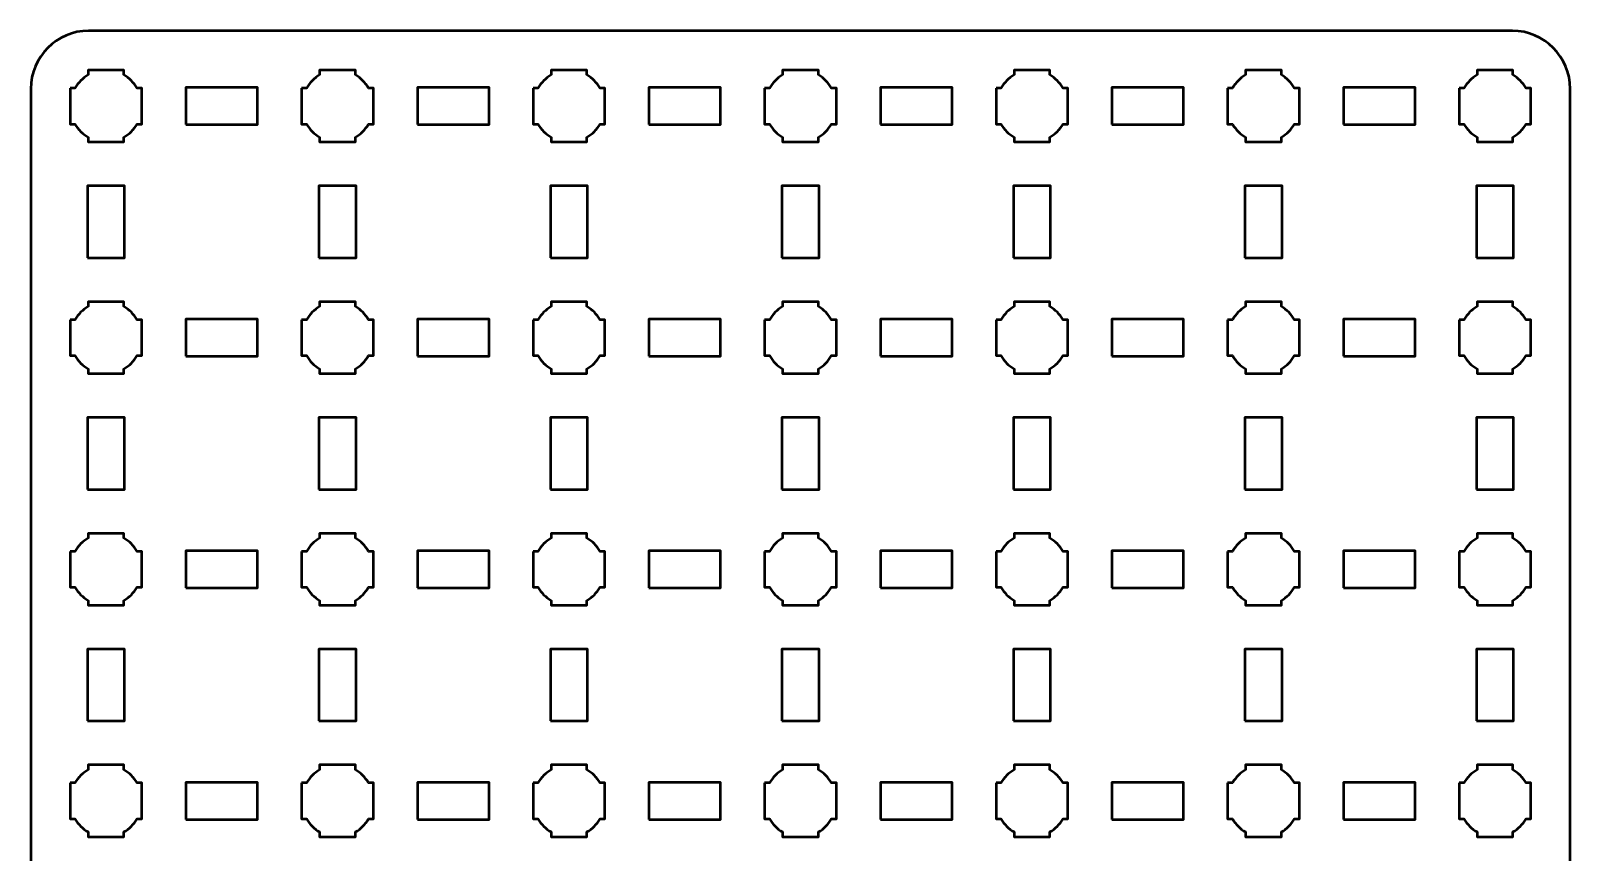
# Model space of a CAD drawing. Header units: centimetres. Extents: x -17.1 to -3.9, y -21.5 to -8.2.
# Drawn here: x -17.15 to -3.85, y -15.29 to -8.2 of the extents above; entities that cross this region are included whole.
import ezdxf

# ---------------------------------------------------------------- set-up
doc = ezdxf.new("R2010")
doc.units = ezdxf.units.CM
doc.header["$MEASUREMENT"] = 0
doc.layers.add('Layer 1', color=7, linetype='Continuous')

msp = doc.modelspace()

# ---------------------------------------------------------------- linework, layer by layer
at = {"layer": 'Layer 1', "color": 250, "lineweight": 53}
for points in [[(-15.81, -9.01), (-15.19, -9.01), (-15.19, -8.69), (-15.81, -8.69), (-15.81, -9.01)], [(-13.81, -9.01), (-13.19, -9.01), (-13.19, -8.69), (-13.81, -8.69), (-13.81, -9.01)], [(-11.81, -9.01), (-11.19, -9.01), (-11.19, -8.69), (-11.81, -8.69), (-11.81, -9.01)], [(-9.81, -9.01), (-9.19, -9.01), (-9.19, -8.69), (-9.81, -8.69), (-9.81, -9.01)], [(-7.81, -9.01), (-7.19, -9.01), (-7.19, -8.69), (-7.81, -8.69), (-7.81, -9.01)], [(-5.81, -9.01), (-5.19, -9.01), (-5.19, -8.69), (-5.81, -8.69), (-5.81, -9.01)], [(-16.66, -10.16), (-16.34, -10.16), (-16.34, -9.54), (-16.66, -9.54), (-16.66, -10.16)], [(-14.66, -10.16), (-14.34, -10.16), (-14.34, -9.54), (-14.66, -9.54), (-14.66, -10.16)], [(-12.66, -10.16), (-12.34, -10.16), (-12.34, -9.54), (-12.66, -9.54), (-12.66, -10.16)], [(-10.66, -10.16), (-10.34, -10.16), (-10.34, -9.54), (-10.66, -9.54), (-10.66, -10.16)], [(-8.66, -10.16), (-8.34, -10.16), (-8.34, -9.54), (-8.66, -9.54), (-8.66, -10.16)], [(-6.66, -10.16), (-6.34, -10.16), (-6.34, -9.54), (-6.66, -9.54), (-6.66, -10.16)], [(-4.66, -10.16), (-4.34, -10.16), (-4.34, -9.54), (-4.66, -9.54), (-4.66, -10.16)], [(-15.81, -11.01), (-15.19, -11.01), (-15.19, -10.69), (-15.81, -10.69), (-15.81, -11.01)], [(-13.81, -11.01), (-13.19, -11.01), (-13.19, -10.69), (-13.81, -10.69), (-13.81, -11.01)], [(-11.81, -11.01), (-11.19, -11.01), (-11.19, -10.69), (-11.81, -10.69), (-11.81, -11.01)], [(-9.81, -11.01), (-9.19, -11.01), (-9.19, -10.69), (-9.81, -10.69), (-9.81, -11.01)], [(-7.81, -11.01), (-7.19, -11.01), (-7.19, -10.69), (-7.81, -10.69), (-7.81, -11.01)], [(-5.81, -11.01), (-5.19, -11.01), (-5.19, -10.69), (-5.81, -10.69), (-5.81, -11.01)], [(-16.66, -12.16), (-16.34, -12.16), (-16.34, -11.54), (-16.66, -11.54), (-16.66, -12.16)], [(-14.66, -12.16), (-14.34, -12.16), (-14.34, -11.54), (-14.66, -11.54), (-14.66, -12.16)], [(-12.66, -12.16), (-12.34, -12.16), (-12.34, -11.54), (-12.66, -11.54), (-12.66, -12.16)], [(-10.66, -12.16), (-10.34, -12.16), (-10.34, -11.54), (-10.66, -11.54), (-10.66, -12.16)], [(-8.66, -12.16), (-8.34, -12.16), (-8.34, -11.54), (-8.66, -11.54), (-8.66, -12.16)], [(-6.66, -12.16), (-6.34, -12.16), (-6.34, -11.54), (-6.66, -11.54), (-6.66, -12.16)], [(-4.66, -12.16), (-4.34, -12.16), (-4.34, -11.54), (-4.66, -11.54), (-4.66, -12.16)], [(-15.81, -13.01), (-15.19, -13.01), (-15.19, -12.69), (-15.81, -12.69), (-15.81, -13.01)], [(-13.81, -13.01), (-13.19, -13.01), (-13.19, -12.69), (-13.81, -12.69), (-13.81, -13.01)], [(-11.81, -13.01), (-11.19, -13.01), (-11.19, -12.69), (-11.81, -12.69), (-11.81, -13.01)], [(-9.81, -13.01), (-9.19, -13.01), (-9.19, -12.69), (-9.81, -12.69), (-9.81, -13.01)], [(-7.81, -13.01), (-7.19, -13.01), (-7.19, -12.69), (-7.81, -12.69), (-7.81, -13.01)], [(-5.81, -13.01), (-5.19, -13.01), (-5.19, -12.69), (-5.81, -12.69), (-5.81, -13.01)], [(-16.66, -14.16), (-16.34, -14.16), (-16.34, -13.54), (-16.66, -13.54), (-16.66, -14.16)], [(-14.66, -14.16), (-14.34, -14.16), (-14.34, -13.54), (-14.66, -13.54), (-14.66, -14.16)], [(-12.66, -14.16), (-12.34, -14.16), (-12.34, -13.54), (-12.66, -13.54), (-12.66, -14.16)], [(-10.66, -14.16), (-10.34, -14.16), (-10.34, -13.54), (-10.66, -13.54), (-10.66, -14.16)], [(-8.66, -14.16), (-8.34, -14.16), (-8.34, -13.54), (-8.66, -13.54), (-8.66, -14.16)], [(-6.66, -14.16), (-6.34, -14.16), (-6.34, -13.54), (-6.66, -13.54), (-6.66, -14.16)], [(-4.66, -14.16), (-4.34, -14.16), (-4.34, -13.54), (-4.66, -13.54), (-4.66, -14.16)], [(-15.81, -15.01), (-15.19, -15.01), (-15.19, -14.69), (-15.81, -14.69), (-15.81, -15.01)], [(-13.81, -15.01), (-13.19, -15.01), (-13.19, -14.69), (-13.81, -14.69), (-13.81, -15.01)], [(-11.81, -15.01), (-11.19, -15.01), (-11.19, -14.69), (-11.81, -14.69), (-11.81, -15.01)], [(-9.81, -15.01), (-9.19, -15.01), (-9.19, -14.69), (-9.81, -14.69), (-9.81, -15.01)], [(-7.81, -15.01), (-7.19, -15.01), (-7.19, -14.69), (-7.81, -14.69), (-7.81, -15.01)], [(-5.81, -15.01), (-5.19, -15.01), (-5.19, -14.69), (-5.81, -14.69), (-5.81, -15.01)]]:
    msp.add_lwpolyline(points, close=True, dxfattribs=at)
msp.add_open_spline([(-17.15, -21), (-17.15, -21), (-17.15, -8.7), (-17.15, -8.7), (-17.15, -8.7), (-17.15, -8.42391), (-16.92609, -8.2), (-16.65, -8.2), (-16.65, -8.2), (-16.65, -8.2), (-4.35, -8.2), (-4.35, -8.2), (-4.35, -8.2), (-4.07391, -8.2), (-3.85, -8.42391), (-3.85, -8.7), (-3.85, -8.7), (-3.85, -8.7), (-3.85, -21), (-3.85, -21), (-3.85, -21), (-3.85, -21.27609), (-4.07391, -21.5), (-4.35, -21.5), (-4.35, -21.5), (-4.35, -21.5), (-16.65, -21.5), (-16.65, -21.5), (-16.65, -21.5), (-16.92609, -21.5), (-17.15, -21.27609), (-17.15, -21)], degree=3, knots=[0, 0, 0, 0, 0.125, 0.125, 0.125, 0.125, 0.25, 0.25, 0.25, 0.25, 0.375, 0.375, 0.375, 0.375, 0.5, 0.5, 0.5, 0.5, 0.625, 0.625, 0.625, 0.625, 0.75, 0.75, 0.75, 0.75, 0.875, 0.875, 0.875, 0.875, 1, 1, 1, 1], dxfattribs=at)
at = {"layer": 'Layer 1', "lineweight": 53}
for points in [[(-16.81, -8.695), (-16.81, -8.695), (-16.76851, -8.695), (-16.76851, -8.695), (-16.76851, -8.695), (-16.74128, -8.64795), (-16.70205, -8.60872), (-16.655, -8.58149), (-16.655, -8.58149), (-16.655, -8.58149), (-16.655, -8.54), (-16.655, -8.54), (-16.655, -8.54), (-16.655, -8.54), (-16.5, -8.54), (-16.5, -8.54), (-16.5, -8.54), (-16.5, -8.54), (-16.345, -8.54), (-16.345, -8.54), (-16.345, -8.54), (-16.345, -8.54), (-16.345, -8.58149), (-16.345, -8.58149), (-16.345, -8.58149), (-16.29795, -8.60872), (-16.25872, -8.64795), (-16.23149, -8.695), (-16.23149, -8.695), (-16.23149, -8.695), (-16.19, -8.695), (-16.19, -8.695), (-16.19, -8.695), (-16.19, -8.695), (-16.19, -8.85), (-16.19, -8.85), (-16.19, -8.85), (-16.19, -8.85), (-16.19, -9.005), (-16.19, -9.005), (-16.19, -9.005), (-16.19, -9.005), (-16.23149, -9.005), (-16.23149, -9.005), (-16.23149, -9.005), (-16.25872, -9.05205), (-16.29795, -9.09128), (-16.345, -9.11851), (-16.345, -9.11851), (-16.345, -9.11851), (-16.345, -9.16), (-16.345, -9.16), (-16.345, -9.16), (-16.345, -9.16), (-16.5, -9.16), (-16.5, -9.16), (-16.5, -9.16), (-16.5, -9.16), (-16.655, -9.16), (-16.655, -9.16), (-16.655, -9.16), (-16.655, -9.16), (-16.655, -9.11851), (-16.655, -9.11851), (-16.655, -9.11851), (-16.70205, -9.09128), (-16.74128, -9.05205), (-16.76851, -9.005), (-16.76851, -9.005), (-16.76851, -9.005), (-16.81, -9.005), (-16.81, -9.005), (-16.81, -9.005), (-16.81, -9.005), (-16.81, -8.85), (-16.81, -8.85), (-16.81, -8.85), (-16.81, -8.85), (-16.81, -8.695), (-16.81, -8.695)], [(-14.81, -8.695), (-14.81, -8.695), (-14.76851, -8.695), (-14.76851, -8.695), (-14.76851, -8.695), (-14.74128, -8.64795), (-14.70205, -8.60872), (-14.655, -8.58149), (-14.655, -8.58149), (-14.655, -8.58149), (-14.655, -8.54), (-14.655, -8.54), (-14.655, -8.54), (-14.655, -8.54), (-14.5, -8.54), (-14.5, -8.54), (-14.5, -8.54), (-14.5, -8.54), (-14.345, -8.54), (-14.345, -8.54), (-14.345, -8.54), (-14.345, -8.54), (-14.345, -8.58149), (-14.345, -8.58149), (-14.345, -8.58149), (-14.29795, -8.60872), (-14.25872, -8.64795), (-14.23149, -8.695), (-14.23149, -8.695), (-14.23149, -8.695), (-14.19, -8.695), (-14.19, -8.695), (-14.19, -8.695), (-14.19, -8.695), (-14.19, -8.85), (-14.19, -8.85), (-14.19, -8.85), (-14.19, -8.85), (-14.19, -9.005), (-14.19, -9.005), (-14.19, -9.005), (-14.19, -9.005), (-14.23149, -9.005), (-14.23149, -9.005), (-14.23149, -9.005), (-14.25872, -9.05205), (-14.29795, -9.09128), (-14.345, -9.11851), (-14.345, -9.11851), (-14.345, -9.11851), (-14.345, -9.16), (-14.345, -9.16), (-14.345, -9.16), (-14.345, -9.16), (-14.5, -9.16), (-14.5, -9.16), (-14.5, -9.16), (-14.5, -9.16), (-14.655, -9.16), (-14.655, -9.16), (-14.655, -9.16), (-14.655, -9.16), (-14.655, -9.11851), (-14.655, -9.11851), (-14.655, -9.11851), (-14.70205, -9.09128), (-14.74128, -9.05205), (-14.76851, -9.005), (-14.76851, -9.005), (-14.76851, -9.005), (-14.81, -9.005), (-14.81, -9.005), (-14.81, -9.005), (-14.81, -9.005), (-14.81, -8.85), (-14.81, -8.85), (-14.81, -8.85), (-14.81, -8.85), (-14.81, -8.695), (-14.81, -8.695)], [(-12.81, -8.695), (-12.81, -8.695), (-12.76851, -8.695), (-12.76851, -8.695), (-12.76851, -8.695), (-12.74128, -8.64795), (-12.70205, -8.60872), (-12.655, -8.58149), (-12.655, -8.58149), (-12.655, -8.58149), (-12.655, -8.54), (-12.655, -8.54), (-12.655, -8.54), (-12.655, -8.54), (-12.5, -8.54), (-12.5, -8.54), (-12.5, -8.54), (-12.5, -8.54), (-12.345, -8.54), (-12.345, -8.54), (-12.345, -8.54), (-12.345, -8.54), (-12.345, -8.58149), (-12.345, -8.58149), (-12.345, -8.58149), (-12.29795, -8.60872), (-12.25872, -8.64795), (-12.23149, -8.695), (-12.23149, -8.695), (-12.23149, -8.695), (-12.19, -8.695), (-12.19, -8.695), (-12.19, -8.695), (-12.19, -8.695), (-12.19, -8.85), (-12.19, -8.85), (-12.19, -8.85), (-12.19, -8.85), (-12.19, -9.005), (-12.19, -9.005), (-12.19, -9.005), (-12.19, -9.005), (-12.23149, -9.005), (-12.23149, -9.005), (-12.23149, -9.005), (-12.25872, -9.05205), (-12.29795, -9.09128), (-12.345, -9.11851), (-12.345, -9.11851), (-12.345, -9.11851), (-12.345, -9.16), (-12.345, -9.16), (-12.345, -9.16), (-12.345, -9.16), (-12.5, -9.16), (-12.5, -9.16), (-12.5, -9.16), (-12.5, -9.16), (-12.655, -9.16), (-12.655, -9.16), (-12.655, -9.16), (-12.655, -9.16), (-12.655, -9.11851), (-12.655, -9.11851), (-12.655, -9.11851), (-12.70205, -9.09128), (-12.74128, -9.05205), (-12.76851, -9.005), (-12.76851, -9.005), (-12.76851, -9.005), (-12.81, -9.005), (-12.81, -9.005), (-12.81, -9.005), (-12.81, -9.005), (-12.81, -8.85), (-12.81, -8.85), (-12.81, -8.85), (-12.81, -8.85), (-12.81, -8.695), (-12.81, -8.695)], [(-10.81, -8.695), (-10.81, -8.695), (-10.76851, -8.695), (-10.76851, -8.695), (-10.76851, -8.695), (-10.74128, -8.64795), (-10.70205, -8.60872), (-10.655, -8.58149), (-10.655, -8.58149), (-10.655, -8.58149), (-10.655, -8.54), (-10.655, -8.54), (-10.655, -8.54), (-10.655, -8.54), (-10.5, -8.54), (-10.5, -8.54), (-10.5, -8.54), (-10.5, -8.54), (-10.345, -8.54), (-10.345, -8.54), (-10.345, -8.54), (-10.345, -8.54), (-10.345, -8.58149), (-10.345, -8.58149), (-10.345, -8.58149), (-10.29795, -8.60872), (-10.25872, -8.64795), (-10.23149, -8.695), (-10.23149, -8.695), (-10.23149, -8.695), (-10.19, -8.695), (-10.19, -8.695), (-10.19, -8.695), (-10.19, -8.695), (-10.19, -8.85), (-10.19, -8.85), (-10.19, -8.85), (-10.19, -8.85), (-10.19, -9.005), (-10.19, -9.005), (-10.19, -9.005), (-10.19, -9.005), (-10.23149, -9.005), (-10.23149, -9.005), (-10.23149, -9.005), (-10.25872, -9.05205), (-10.29795, -9.09128), (-10.345, -9.11851), (-10.345, -9.11851), (-10.345, -9.11851), (-10.345, -9.16), (-10.345, -9.16), (-10.345, -9.16), (-10.345, -9.16), (-10.5, -9.16), (-10.5, -9.16), (-10.5, -9.16), (-10.5, -9.16), (-10.655, -9.16), (-10.655, -9.16), (-10.655, -9.16), (-10.655, -9.16), (-10.655, -9.11851), (-10.655, -9.11851), (-10.655, -9.11851), (-10.70205, -9.09128), (-10.74128, -9.05205), (-10.76851, -9.005), (-10.76851, -9.005), (-10.76851, -9.005), (-10.81, -9.005), (-10.81, -9.005), (-10.81, -9.005), (-10.81, -9.005), (-10.81, -8.85), (-10.81, -8.85), (-10.81, -8.85), (-10.81, -8.85), (-10.81, -8.695), (-10.81, -8.695)], [(-8.81, -8.695), (-8.81, -8.695), (-8.76851, -8.695), (-8.76851, -8.695), (-8.76851, -8.695), (-8.74128, -8.64795), (-8.70205, -8.60872), (-8.655, -8.58149), (-8.655, -8.58149), (-8.655, -8.58149), (-8.655, -8.54), (-8.655, -8.54), (-8.655, -8.54), (-8.655, -8.54), (-8.5, -8.54), (-8.5, -8.54), (-8.5, -8.54), (-8.5, -8.54), (-8.345, -8.54), (-8.345, -8.54), (-8.345, -8.54), (-8.345, -8.54), (-8.345, -8.58149), (-8.345, -8.58149), (-8.345, -8.58149), (-8.29795, -8.60872), (-8.25872, -8.64795), (-8.23149, -8.695), (-8.23149, -8.695), (-8.23149, -8.695), (-8.19, -8.695), (-8.19, -8.695), (-8.19, -8.695), (-8.19, -8.695), (-8.19, -8.85), (-8.19, -8.85), (-8.19, -8.85), (-8.19, -8.85), (-8.19, -9.005), (-8.19, -9.005), (-8.19, -9.005), (-8.19, -9.005), (-8.23149, -9.005), (-8.23149, -9.005), (-8.23149, -9.005), (-8.25872, -9.05205), (-8.29795, -9.09128), (-8.345, -9.11851), (-8.345, -9.11851), (-8.345, -9.11851), (-8.345, -9.16), (-8.345, -9.16), (-8.345, -9.16), (-8.345, -9.16), (-8.5, -9.16), (-8.5, -9.16), (-8.5, -9.16), (-8.5, -9.16), (-8.655, -9.16), (-8.655, -9.16), (-8.655, -9.16), (-8.655, -9.16), (-8.655, -9.11851), (-8.655, -9.11851), (-8.655, -9.11851), (-8.70205, -9.09128), (-8.74128, -9.05205), (-8.76851, -9.005), (-8.76851, -9.005), (-8.76851, -9.005), (-8.81, -9.005), (-8.81, -9.005), (-8.81, -9.005), (-8.81, -9.005), (-8.81, -8.85), (-8.81, -8.85), (-8.81, -8.85), (-8.81, -8.85), (-8.81, -8.695), (-8.81, -8.695)], [(-6.81, -8.695), (-6.81, -8.695), (-6.76851, -8.695), (-6.76851, -8.695), (-6.76851, -8.695), (-6.74128, -8.64795), (-6.70205, -8.60872), (-6.655, -8.58149), (-6.655, -8.58149), (-6.655, -8.58149), (-6.655, -8.54), (-6.655, -8.54), (-6.655, -8.54), (-6.655, -8.54), (-6.5, -8.54), (-6.5, -8.54), (-6.5, -8.54), (-6.5, -8.54), (-6.345, -8.54), (-6.345, -8.54), (-6.345, -8.54), (-6.345, -8.54), (-6.345, -8.58149), (-6.345, -8.58149), (-6.345, -8.58149), (-6.29795, -8.60872), (-6.25872, -8.64795), (-6.23149, -8.695), (-6.23149, -8.695), (-6.23149, -8.695), (-6.19, -8.695), (-6.19, -8.695), (-6.19, -8.695), (-6.19, -8.695), (-6.19, -8.85), (-6.19, -8.85), (-6.19, -8.85), (-6.19, -8.85), (-6.19, -9.005), (-6.19, -9.005), (-6.19, -9.005), (-6.19, -9.005), (-6.23149, -9.005), (-6.23149, -9.005), (-6.23149, -9.005), (-6.25872, -9.05205), (-6.29795, -9.09128), (-6.345, -9.11851), (-6.345, -9.11851), (-6.345, -9.11851), (-6.345, -9.16), (-6.345, -9.16), (-6.345, -9.16), (-6.345, -9.16), (-6.5, -9.16), (-6.5, -9.16), (-6.5, -9.16), (-6.5, -9.16), (-6.655, -9.16), (-6.655, -9.16), (-6.655, -9.16), (-6.655, -9.16), (-6.655, -9.11851), (-6.655, -9.11851), (-6.655, -9.11851), (-6.70205, -9.09128), (-6.74128, -9.05205), (-6.76851, -9.005), (-6.76851, -9.005), (-6.76851, -9.005), (-6.81, -9.005), (-6.81, -9.005), (-6.81, -9.005), (-6.81, -9.005), (-6.81, -8.85), (-6.81, -8.85), (-6.81, -8.85), (-6.81, -8.85), (-6.81, -8.695), (-6.81, -8.695)], [(-4.81, -8.695), (-4.81, -8.695), (-4.76851, -8.695), (-4.76851, -8.695), (-4.76851, -8.695), (-4.74128, -8.64795), (-4.70205, -8.60872), (-4.655, -8.58149), (-4.655, -8.58149), (-4.655, -8.58149), (-4.655, -8.54), (-4.655, -8.54), (-4.655, -8.54), (-4.655, -8.54), (-4.5, -8.54), (-4.5, -8.54), (-4.5, -8.54), (-4.5, -8.54), (-4.345, -8.54), (-4.345, -8.54), (-4.345, -8.54), (-4.345, -8.54), (-4.345, -8.58149), (-4.345, -8.58149), (-4.345, -8.58149), (-4.29795, -8.60872), (-4.25872, -8.64795), (-4.23149, -8.695), (-4.23149, -8.695), (-4.23149, -8.695), (-4.19, -8.695), (-4.19, -8.695), (-4.19, -8.695), (-4.19, -8.695), (-4.19, -8.85), (-4.19, -8.85), (-4.19, -8.85), (-4.19, -8.85), (-4.19, -9.005), (-4.19, -9.005), (-4.19, -9.005), (-4.19, -9.005), (-4.23149, -9.005), (-4.23149, -9.005), (-4.23149, -9.005), (-4.25872, -9.05205), (-4.29795, -9.09128), (-4.345, -9.11851), (-4.345, -9.11851), (-4.345, -9.11851), (-4.345, -9.16), (-4.345, -9.16), (-4.345, -9.16), (-4.345, -9.16), (-4.5, -9.16), (-4.5, -9.16), (-4.5, -9.16), (-4.5, -9.16), (-4.655, -9.16), (-4.655, -9.16), (-4.655, -9.16), (-4.655, -9.16), (-4.655, -9.11851), (-4.655, -9.11851), (-4.655, -9.11851), (-4.70205, -9.09128), (-4.74128, -9.05205), (-4.76851, -9.005), (-4.76851, -9.005), (-4.76851, -9.005), (-4.81, -9.005), (-4.81, -9.005), (-4.81, -9.005), (-4.81, -9.005), (-4.81, -8.85), (-4.81, -8.85), (-4.81, -8.85), (-4.81, -8.85), (-4.81, -8.695), (-4.81, -8.695)], [(-16.81, -10.695), (-16.81, -10.695), (-16.76851, -10.695), (-16.76851, -10.695), (-16.76851, -10.695), (-16.74128, -10.64795), (-16.70205, -10.60872), (-16.655, -10.58149), (-16.655, -10.58149), (-16.655, -10.58149), (-16.655, -10.54), (-16.655, -10.54), (-16.655, -10.54), (-16.655, -10.54), (-16.5, -10.54), (-16.5, -10.54), (-16.5, -10.54), (-16.5, -10.54), (-16.345, -10.54), (-16.345, -10.54), (-16.345, -10.54), (-16.345, -10.54), (-16.345, -10.58149), (-16.345, -10.58149), (-16.345, -10.58149), (-16.29795, -10.60872), (-16.25872, -10.64795), (-16.23149, -10.695), (-16.23149, -10.695), (-16.23149, -10.695), (-16.19, -10.695), (-16.19, -10.695), (-16.19, -10.695), (-16.19, -10.695), (-16.19, -10.85), (-16.19, -10.85), (-16.19, -10.85), (-16.19, -10.85), (-16.19, -11.005), (-16.19, -11.005), (-16.19, -11.005), (-16.19, -11.005), (-16.23149, -11.005), (-16.23149, -11.005), (-16.23149, -11.005), (-16.25872, -11.05205), (-16.29795, -11.09128), (-16.345, -11.11851), (-16.345, -11.11851), (-16.345, -11.11851), (-16.345, -11.16), (-16.345, -11.16), (-16.345, -11.16), (-16.345, -11.16), (-16.5, -11.16), (-16.5, -11.16), (-16.5, -11.16), (-16.5, -11.16), (-16.655, -11.16), (-16.655, -11.16), (-16.655, -11.16), (-16.655, -11.16), (-16.655, -11.11851), (-16.655, -11.11851), (-16.655, -11.11851), (-16.70205, -11.09128), (-16.74128, -11.05205), (-16.76851, -11.005), (-16.76851, -11.005), (-16.76851, -11.005), (-16.81, -11.005), (-16.81, -11.005), (-16.81, -11.005), (-16.81, -11.005), (-16.81, -10.85), (-16.81, -10.85), (-16.81, -10.85), (-16.81, -10.85), (-16.81, -10.695), (-16.81, -10.695)], [(-14.81, -10.695), (-14.81, -10.695), (-14.76851, -10.695), (-14.76851, -10.695), (-14.76851, -10.695), (-14.74128, -10.64795), (-14.70205, -10.60872), (-14.655, -10.58149), (-14.655, -10.58149), (-14.655, -10.58149), (-14.655, -10.54), (-14.655, -10.54), (-14.655, -10.54), (-14.655, -10.54), (-14.5, -10.54), (-14.5, -10.54), (-14.5, -10.54), (-14.5, -10.54), (-14.345, -10.54), (-14.345, -10.54), (-14.345, -10.54), (-14.345, -10.54), (-14.345, -10.58149), (-14.345, -10.58149), (-14.345, -10.58149), (-14.29795, -10.60872), (-14.25872, -10.64795), (-14.23149, -10.695), (-14.23149, -10.695), (-14.23149, -10.695), (-14.19, -10.695), (-14.19, -10.695), (-14.19, -10.695), (-14.19, -10.695), (-14.19, -10.85), (-14.19, -10.85), (-14.19, -10.85), (-14.19, -10.85), (-14.19, -11.005), (-14.19, -11.005), (-14.19, -11.005), (-14.19, -11.005), (-14.23149, -11.005), (-14.23149, -11.005), (-14.23149, -11.005), (-14.25872, -11.05205), (-14.29795, -11.09128), (-14.345, -11.11851), (-14.345, -11.11851), (-14.345, -11.11851), (-14.345, -11.16), (-14.345, -11.16), (-14.345, -11.16), (-14.345, -11.16), (-14.5, -11.16), (-14.5, -11.16), (-14.5, -11.16), (-14.5, -11.16), (-14.655, -11.16), (-14.655, -11.16), (-14.655, -11.16), (-14.655, -11.16), (-14.655, -11.11851), (-14.655, -11.11851), (-14.655, -11.11851), (-14.70205, -11.09128), (-14.74128, -11.05205), (-14.76851, -11.005), (-14.76851, -11.005), (-14.76851, -11.005), (-14.81, -11.005), (-14.81, -11.005), (-14.81, -11.005), (-14.81, -11.005), (-14.81, -10.85), (-14.81, -10.85), (-14.81, -10.85), (-14.81, -10.85), (-14.81, -10.695), (-14.81, -10.695)], [(-12.81, -10.695), (-12.81, -10.695), (-12.76851, -10.695), (-12.76851, -10.695), (-12.76851, -10.695), (-12.74128, -10.64795), (-12.70205, -10.60872), (-12.655, -10.58149), (-12.655, -10.58149), (-12.655, -10.58149), (-12.655, -10.54), (-12.655, -10.54), (-12.655, -10.54), (-12.655, -10.54), (-12.5, -10.54), (-12.5, -10.54), (-12.5, -10.54), (-12.5, -10.54), (-12.345, -10.54), (-12.345, -10.54), (-12.345, -10.54), (-12.345, -10.54), (-12.345, -10.58149), (-12.345, -10.58149), (-12.345, -10.58149), (-12.29795, -10.60872), (-12.25872, -10.64795), (-12.23149, -10.695), (-12.23149, -10.695), (-12.23149, -10.695), (-12.19, -10.695), (-12.19, -10.695), (-12.19, -10.695), (-12.19, -10.695), (-12.19, -10.85), (-12.19, -10.85), (-12.19, -10.85), (-12.19, -10.85), (-12.19, -11.005), (-12.19, -11.005), (-12.19, -11.005), (-12.19, -11.005), (-12.23149, -11.005), (-12.23149, -11.005), (-12.23149, -11.005), (-12.25872, -11.05205), (-12.29795, -11.09128), (-12.345, -11.11851), (-12.345, -11.11851), (-12.345, -11.11851), (-12.345, -11.16), (-12.345, -11.16), (-12.345, -11.16), (-12.345, -11.16), (-12.5, -11.16), (-12.5, -11.16), (-12.5, -11.16), (-12.5, -11.16), (-12.655, -11.16), (-12.655, -11.16), (-12.655, -11.16), (-12.655, -11.16), (-12.655, -11.11851), (-12.655, -11.11851), (-12.655, -11.11851), (-12.70205, -11.09128), (-12.74128, -11.05205), (-12.76851, -11.005), (-12.76851, -11.005), (-12.76851, -11.005), (-12.81, -11.005), (-12.81, -11.005), (-12.81, -11.005), (-12.81, -11.005), (-12.81, -10.85), (-12.81, -10.85), (-12.81, -10.85), (-12.81, -10.85), (-12.81, -10.695), (-12.81, -10.695)], [(-10.81, -10.695), (-10.81, -10.695), (-10.76851, -10.695), (-10.76851, -10.695), (-10.76851, -10.695), (-10.74128, -10.64795), (-10.70205, -10.60872), (-10.655, -10.58149), (-10.655, -10.58149), (-10.655, -10.58149), (-10.655, -10.54), (-10.655, -10.54), (-10.655, -10.54), (-10.655, -10.54), (-10.5, -10.54), (-10.5, -10.54), (-10.5, -10.54), (-10.5, -10.54), (-10.345, -10.54), (-10.345, -10.54), (-10.345, -10.54), (-10.345, -10.54), (-10.345, -10.58149), (-10.345, -10.58149), (-10.345, -10.58149), (-10.29795, -10.60872), (-10.25872, -10.64795), (-10.23149, -10.695), (-10.23149, -10.695), (-10.23149, -10.695), (-10.19, -10.695), (-10.19, -10.695), (-10.19, -10.695), (-10.19, -10.695), (-10.19, -10.85), (-10.19, -10.85), (-10.19, -10.85), (-10.19, -10.85), (-10.19, -11.005), (-10.19, -11.005), (-10.19, -11.005), (-10.19, -11.005), (-10.23149, -11.005), (-10.23149, -11.005), (-10.23149, -11.005), (-10.25872, -11.05205), (-10.29795, -11.09128), (-10.345, -11.11851), (-10.345, -11.11851), (-10.345, -11.11851), (-10.345, -11.16), (-10.345, -11.16), (-10.345, -11.16), (-10.345, -11.16), (-10.5, -11.16), (-10.5, -11.16), (-10.5, -11.16), (-10.5, -11.16), (-10.655, -11.16), (-10.655, -11.16), (-10.655, -11.16), (-10.655, -11.16), (-10.655, -11.11851), (-10.655, -11.11851), (-10.655, -11.11851), (-10.70205, -11.09128), (-10.74128, -11.05205), (-10.76851, -11.005), (-10.76851, -11.005), (-10.76851, -11.005), (-10.81, -11.005), (-10.81, -11.005), (-10.81, -11.005), (-10.81, -11.005), (-10.81, -10.85), (-10.81, -10.85), (-10.81, -10.85), (-10.81, -10.85), (-10.81, -10.695), (-10.81, -10.695)], [(-8.81, -10.695), (-8.81, -10.695), (-8.76851, -10.695), (-8.76851, -10.695), (-8.76851, -10.695), (-8.74128, -10.64795), (-8.70205, -10.60872), (-8.655, -10.58149), (-8.655, -10.58149), (-8.655, -10.58149), (-8.655, -10.54), (-8.655, -10.54), (-8.655, -10.54), (-8.655, -10.54), (-8.5, -10.54), (-8.5, -10.54), (-8.5, -10.54), (-8.5, -10.54), (-8.345, -10.54), (-8.345, -10.54), (-8.345, -10.54), (-8.345, -10.54), (-8.345, -10.58149), (-8.345, -10.58149), (-8.345, -10.58149), (-8.29795, -10.60872), (-8.25872, -10.64795), (-8.23149, -10.695), (-8.23149, -10.695), (-8.23149, -10.695), (-8.19, -10.695), (-8.19, -10.695), (-8.19, -10.695), (-8.19, -10.695), (-8.19, -10.85), (-8.19, -10.85), (-8.19, -10.85), (-8.19, -10.85), (-8.19, -11.005), (-8.19, -11.005), (-8.19, -11.005), (-8.19, -11.005), (-8.23149, -11.005), (-8.23149, -11.005), (-8.23149, -11.005), (-8.25872, -11.05205), (-8.29795, -11.09128), (-8.345, -11.11851), (-8.345, -11.11851), (-8.345, -11.11851), (-8.345, -11.16), (-8.345, -11.16), (-8.345, -11.16), (-8.345, -11.16), (-8.5, -11.16), (-8.5, -11.16), (-8.5, -11.16), (-8.5, -11.16), (-8.655, -11.16), (-8.655, -11.16), (-8.655, -11.16), (-8.655, -11.16), (-8.655, -11.11851), (-8.655, -11.11851), (-8.655, -11.11851), (-8.70205, -11.09128), (-8.74128, -11.05205), (-8.76851, -11.005), (-8.76851, -11.005), (-8.76851, -11.005), (-8.81, -11.005), (-8.81, -11.005), (-8.81, -11.005), (-8.81, -11.005), (-8.81, -10.85), (-8.81, -10.85), (-8.81, -10.85), (-8.81, -10.85), (-8.81, -10.695), (-8.81, -10.695)], [(-6.81, -10.695), (-6.81, -10.695), (-6.76851, -10.695), (-6.76851, -10.695), (-6.76851, -10.695), (-6.74128, -10.64795), (-6.70205, -10.60872), (-6.655, -10.58149), (-6.655, -10.58149), (-6.655, -10.58149), (-6.655, -10.54), (-6.655, -10.54), (-6.655, -10.54), (-6.655, -10.54), (-6.5, -10.54), (-6.5, -10.54), (-6.5, -10.54), (-6.5, -10.54), (-6.345, -10.54), (-6.345, -10.54), (-6.345, -10.54), (-6.345, -10.54), (-6.345, -10.58149), (-6.345, -10.58149), (-6.345, -10.58149), (-6.29795, -10.60872), (-6.25872, -10.64795), (-6.23149, -10.695), (-6.23149, -10.695), (-6.23149, -10.695), (-6.19, -10.695), (-6.19, -10.695), (-6.19, -10.695), (-6.19, -10.695), (-6.19, -10.85), (-6.19, -10.85), (-6.19, -10.85), (-6.19, -10.85), (-6.19, -11.005), (-6.19, -11.005), (-6.19, -11.005), (-6.19, -11.005), (-6.23149, -11.005), (-6.23149, -11.005), (-6.23149, -11.005), (-6.25872, -11.05205), (-6.29795, -11.09128), (-6.345, -11.11851), (-6.345, -11.11851), (-6.345, -11.11851), (-6.345, -11.16), (-6.345, -11.16), (-6.345, -11.16), (-6.345, -11.16), (-6.5, -11.16), (-6.5, -11.16), (-6.5, -11.16), (-6.5, -11.16), (-6.655, -11.16), (-6.655, -11.16), (-6.655, -11.16), (-6.655, -11.16), (-6.655, -11.11851), (-6.655, -11.11851), (-6.655, -11.11851), (-6.70205, -11.09128), (-6.74128, -11.05205), (-6.76851, -11.005), (-6.76851, -11.005), (-6.76851, -11.005), (-6.81, -11.005), (-6.81, -11.005), (-6.81, -11.005), (-6.81, -11.005), (-6.81, -10.85), (-6.81, -10.85), (-6.81, -10.85), (-6.81, -10.85), (-6.81, -10.695), (-6.81, -10.695)], [(-4.81, -10.695), (-4.81, -10.695), (-4.76851, -10.695), (-4.76851, -10.695), (-4.76851, -10.695), (-4.74128, -10.64795), (-4.70205, -10.60872), (-4.655, -10.58149), (-4.655, -10.58149), (-4.655, -10.58149), (-4.655, -10.54), (-4.655, -10.54), (-4.655, -10.54), (-4.655, -10.54), (-4.5, -10.54), (-4.5, -10.54), (-4.5, -10.54), (-4.5, -10.54), (-4.345, -10.54), (-4.345, -10.54), (-4.345, -10.54), (-4.345, -10.54), (-4.345, -10.58149), (-4.345, -10.58149), (-4.345, -10.58149), (-4.29795, -10.60872), (-4.25872, -10.64795), (-4.23149, -10.695), (-4.23149, -10.695), (-4.23149, -10.695), (-4.19, -10.695), (-4.19, -10.695), (-4.19, -10.695), (-4.19, -10.695), (-4.19, -10.85), (-4.19, -10.85), (-4.19, -10.85), (-4.19, -10.85), (-4.19, -11.005), (-4.19, -11.005), (-4.19, -11.005), (-4.19, -11.005), (-4.23149, -11.005), (-4.23149, -11.005), (-4.23149, -11.005), (-4.25872, -11.05205), (-4.29795, -11.09128), (-4.345, -11.11851), (-4.345, -11.11851), (-4.345, -11.11851), (-4.345, -11.16), (-4.345, -11.16), (-4.345, -11.16), (-4.345, -11.16), (-4.5, -11.16), (-4.5, -11.16), (-4.5, -11.16), (-4.5, -11.16), (-4.655, -11.16), (-4.655, -11.16), (-4.655, -11.16), (-4.655, -11.16), (-4.655, -11.11851), (-4.655, -11.11851), (-4.655, -11.11851), (-4.70205, -11.09128), (-4.74128, -11.05205), (-4.76851, -11.005), (-4.76851, -11.005), (-4.76851, -11.005), (-4.81, -11.005), (-4.81, -11.005), (-4.81, -11.005), (-4.81, -11.005), (-4.81, -10.85), (-4.81, -10.85), (-4.81, -10.85), (-4.81, -10.85), (-4.81, -10.695), (-4.81, -10.695)], [(-16.81, -12.695), (-16.81, -12.695), (-16.76851, -12.695), (-16.76851, -12.695), (-16.76851, -12.695), (-16.74128, -12.64795), (-16.70205, -12.60872), (-16.655, -12.58149), (-16.655, -12.58149), (-16.655, -12.58149), (-16.655, -12.54), (-16.655, -12.54), (-16.655, -12.54), (-16.655, -12.54), (-16.5, -12.54), (-16.5, -12.54), (-16.5, -12.54), (-16.5, -12.54), (-16.345, -12.54), (-16.345, -12.54), (-16.345, -12.54), (-16.345, -12.54), (-16.345, -12.58149), (-16.345, -12.58149), (-16.345, -12.58149), (-16.29795, -12.60872), (-16.25872, -12.64795), (-16.23149, -12.695), (-16.23149, -12.695), (-16.23149, -12.695), (-16.19, -12.695), (-16.19, -12.695), (-16.19, -12.695), (-16.19, -12.695), (-16.19, -12.85), (-16.19, -12.85), (-16.19, -12.85), (-16.19, -12.85), (-16.19, -13.005), (-16.19, -13.005), (-16.19, -13.005), (-16.19, -13.005), (-16.23149, -13.005), (-16.23149, -13.005), (-16.23149, -13.005), (-16.25872, -13.05205), (-16.29795, -13.09128), (-16.345, -13.11851), (-16.345, -13.11851), (-16.345, -13.11851), (-16.345, -13.16), (-16.345, -13.16), (-16.345, -13.16), (-16.345, -13.16), (-16.5, -13.16), (-16.5, -13.16), (-16.5, -13.16), (-16.5, -13.16), (-16.655, -13.16), (-16.655, -13.16), (-16.655, -13.16), (-16.655, -13.16), (-16.655, -13.11851), (-16.655, -13.11851), (-16.655, -13.11851), (-16.70205, -13.09128), (-16.74128, -13.05205), (-16.76851, -13.005), (-16.76851, -13.005), (-16.76851, -13.005), (-16.81, -13.005), (-16.81, -13.005), (-16.81, -13.005), (-16.81, -13.005), (-16.81, -12.85), (-16.81, -12.85), (-16.81, -12.85), (-16.81, -12.85), (-16.81, -12.695), (-16.81, -12.695)], [(-14.81, -12.695), (-14.81, -12.695), (-14.76851, -12.695), (-14.76851, -12.695), (-14.76851, -12.695), (-14.74128, -12.64795), (-14.70205, -12.60872), (-14.655, -12.58149), (-14.655, -12.58149), (-14.655, -12.58149), (-14.655, -12.54), (-14.655, -12.54), (-14.655, -12.54), (-14.655, -12.54), (-14.5, -12.54), (-14.5, -12.54), (-14.5, -12.54), (-14.5, -12.54), (-14.345, -12.54), (-14.345, -12.54), (-14.345, -12.54), (-14.345, -12.54), (-14.345, -12.58149), (-14.345, -12.58149), (-14.345, -12.58149), (-14.29795, -12.60872), (-14.25872, -12.64795), (-14.23149, -12.695), (-14.23149, -12.695), (-14.23149, -12.695), (-14.19, -12.695), (-14.19, -12.695), (-14.19, -12.695), (-14.19, -12.695), (-14.19, -12.85), (-14.19, -12.85), (-14.19, -12.85), (-14.19, -12.85), (-14.19, -13.005), (-14.19, -13.005), (-14.19, -13.005), (-14.19, -13.005), (-14.23149, -13.005), (-14.23149, -13.005), (-14.23149, -13.005), (-14.25872, -13.05205), (-14.29795, -13.09128), (-14.345, -13.11851), (-14.345, -13.11851), (-14.345, -13.11851), (-14.345, -13.16), (-14.345, -13.16), (-14.345, -13.16), (-14.345, -13.16), (-14.5, -13.16), (-14.5, -13.16), (-14.5, -13.16), (-14.5, -13.16), (-14.655, -13.16), (-14.655, -13.16), (-14.655, -13.16), (-14.655, -13.16), (-14.655, -13.11851), (-14.655, -13.11851), (-14.655, -13.11851), (-14.70205, -13.09128), (-14.74128, -13.05205), (-14.76851, -13.005), (-14.76851, -13.005), (-14.76851, -13.005), (-14.81, -13.005), (-14.81, -13.005), (-14.81, -13.005), (-14.81, -13.005), (-14.81, -12.85), (-14.81, -12.85), (-14.81, -12.85), (-14.81, -12.85), (-14.81, -12.695), (-14.81, -12.695)], [(-12.81, -12.695), (-12.81, -12.695), (-12.76851, -12.695), (-12.76851, -12.695), (-12.76851, -12.695), (-12.74128, -12.64795), (-12.70205, -12.60872), (-12.655, -12.58149), (-12.655, -12.58149), (-12.655, -12.58149), (-12.655, -12.54), (-12.655, -12.54), (-12.655, -12.54), (-12.655, -12.54), (-12.5, -12.54), (-12.5, -12.54), (-12.5, -12.54), (-12.5, -12.54), (-12.345, -12.54), (-12.345, -12.54), (-12.345, -12.54), (-12.345, -12.54), (-12.345, -12.58149), (-12.345, -12.58149), (-12.345, -12.58149), (-12.29795, -12.60872), (-12.25872, -12.64795), (-12.23149, -12.695), (-12.23149, -12.695), (-12.23149, -12.695), (-12.19, -12.695), (-12.19, -12.695), (-12.19, -12.695), (-12.19, -12.695), (-12.19, -12.85), (-12.19, -12.85), (-12.19, -12.85), (-12.19, -12.85), (-12.19, -13.005), (-12.19, -13.005), (-12.19, -13.005), (-12.19, -13.005), (-12.23149, -13.005), (-12.23149, -13.005), (-12.23149, -13.005), (-12.25872, -13.05205), (-12.29795, -13.09128), (-12.345, -13.11851), (-12.345, -13.11851), (-12.345, -13.11851), (-12.345, -13.16), (-12.345, -13.16), (-12.345, -13.16), (-12.345, -13.16), (-12.5, -13.16), (-12.5, -13.16), (-12.5, -13.16), (-12.5, -13.16), (-12.655, -13.16), (-12.655, -13.16), (-12.655, -13.16), (-12.655, -13.16), (-12.655, -13.11851), (-12.655, -13.11851), (-12.655, -13.11851), (-12.70205, -13.09128), (-12.74128, -13.05205), (-12.76851, -13.005), (-12.76851, -13.005), (-12.76851, -13.005), (-12.81, -13.005), (-12.81, -13.005), (-12.81, -13.005), (-12.81, -13.005), (-12.81, -12.85), (-12.81, -12.85), (-12.81, -12.85), (-12.81, -12.85), (-12.81, -12.695), (-12.81, -12.695)], [(-10.81, -12.695), (-10.81, -12.695), (-10.76851, -12.695), (-10.76851, -12.695), (-10.76851, -12.695), (-10.74128, -12.64795), (-10.70205, -12.60872), (-10.655, -12.58149), (-10.655, -12.58149), (-10.655, -12.58149), (-10.655, -12.54), (-10.655, -12.54), (-10.655, -12.54), (-10.655, -12.54), (-10.5, -12.54), (-10.5, -12.54), (-10.5, -12.54), (-10.5, -12.54), (-10.345, -12.54), (-10.345, -12.54), (-10.345, -12.54), (-10.345, -12.54), (-10.345, -12.58149), (-10.345, -12.58149), (-10.345, -12.58149), (-10.29795, -12.60872), (-10.25872, -12.64795), (-10.23149, -12.695), (-10.23149, -12.695), (-10.23149, -12.695), (-10.19, -12.695), (-10.19, -12.695), (-10.19, -12.695), (-10.19, -12.695), (-10.19, -12.85), (-10.19, -12.85), (-10.19, -12.85), (-10.19, -12.85), (-10.19, -13.005), (-10.19, -13.005), (-10.19, -13.005), (-10.19, -13.005), (-10.23149, -13.005), (-10.23149, -13.005), (-10.23149, -13.005), (-10.25872, -13.05205), (-10.29795, -13.09128), (-10.345, -13.11851), (-10.345, -13.11851), (-10.345, -13.11851), (-10.345, -13.16), (-10.345, -13.16), (-10.345, -13.16), (-10.345, -13.16), (-10.5, -13.16), (-10.5, -13.16), (-10.5, -13.16), (-10.5, -13.16), (-10.655, -13.16), (-10.655, -13.16), (-10.655, -13.16), (-10.655, -13.16), (-10.655, -13.11851), (-10.655, -13.11851), (-10.655, -13.11851), (-10.70205, -13.09128), (-10.74128, -13.05205), (-10.76851, -13.005), (-10.76851, -13.005), (-10.76851, -13.005), (-10.81, -13.005), (-10.81, -13.005), (-10.81, -13.005), (-10.81, -13.005), (-10.81, -12.85), (-10.81, -12.85), (-10.81, -12.85), (-10.81, -12.85), (-10.81, -12.695), (-10.81, -12.695)], [(-8.81, -12.695), (-8.81, -12.695), (-8.76851, -12.695), (-8.76851, -12.695), (-8.76851, -12.695), (-8.74128, -12.64795), (-8.70205, -12.60872), (-8.655, -12.58149), (-8.655, -12.58149), (-8.655, -12.58149), (-8.655, -12.54), (-8.655, -12.54), (-8.655, -12.54), (-8.655, -12.54), (-8.5, -12.54), (-8.5, -12.54), (-8.5, -12.54), (-8.5, -12.54), (-8.345, -12.54), (-8.345, -12.54), (-8.345, -12.54), (-8.345, -12.54), (-8.345, -12.58149), (-8.345, -12.58149), (-8.345, -12.58149), (-8.29795, -12.60872), (-8.25872, -12.64795), (-8.23149, -12.695), (-8.23149, -12.695), (-8.23149, -12.695), (-8.19, -12.695), (-8.19, -12.695), (-8.19, -12.695), (-8.19, -12.695), (-8.19, -12.85), (-8.19, -12.85), (-8.19, -12.85), (-8.19, -12.85), (-8.19, -13.005), (-8.19, -13.005), (-8.19, -13.005), (-8.19, -13.005), (-8.23149, -13.005), (-8.23149, -13.005), (-8.23149, -13.005), (-8.25872, -13.05205), (-8.29795, -13.09128), (-8.345, -13.11851), (-8.345, -13.11851), (-8.345, -13.11851), (-8.345, -13.16), (-8.345, -13.16), (-8.345, -13.16), (-8.345, -13.16), (-8.5, -13.16), (-8.5, -13.16), (-8.5, -13.16), (-8.5, -13.16), (-8.655, -13.16), (-8.655, -13.16), (-8.655, -13.16), (-8.655, -13.16), (-8.655, -13.11851), (-8.655, -13.11851), (-8.655, -13.11851), (-8.70205, -13.09128), (-8.74128, -13.05205), (-8.76851, -13.005), (-8.76851, -13.005), (-8.76851, -13.005), (-8.81, -13.005), (-8.81, -13.005), (-8.81, -13.005), (-8.81, -13.005), (-8.81, -12.85), (-8.81, -12.85), (-8.81, -12.85), (-8.81, -12.85), (-8.81, -12.695), (-8.81, -12.695)], [(-6.81, -12.695), (-6.81, -12.695), (-6.76851, -12.695), (-6.76851, -12.695), (-6.76851, -12.695), (-6.74128, -12.64795), (-6.70205, -12.60872), (-6.655, -12.58149), (-6.655, -12.58149), (-6.655, -12.58149), (-6.655, -12.54), (-6.655, -12.54), (-6.655, -12.54), (-6.655, -12.54), (-6.5, -12.54), (-6.5, -12.54), (-6.5, -12.54), (-6.5, -12.54), (-6.345, -12.54), (-6.345, -12.54), (-6.345, -12.54), (-6.345, -12.54), (-6.345, -12.58149), (-6.345, -12.58149), (-6.345, -12.58149), (-6.29795, -12.60872), (-6.25872, -12.64795), (-6.23149, -12.695), (-6.23149, -12.695), (-6.23149, -12.695), (-6.19, -12.695), (-6.19, -12.695), (-6.19, -12.695), (-6.19, -12.695), (-6.19, -12.85), (-6.19, -12.85), (-6.19, -12.85), (-6.19, -12.85), (-6.19, -13.005), (-6.19, -13.005), (-6.19, -13.005), (-6.19, -13.005), (-6.23149, -13.005), (-6.23149, -13.005), (-6.23149, -13.005), (-6.25872, -13.05205), (-6.29795, -13.09128), (-6.345, -13.11851), (-6.345, -13.11851), (-6.345, -13.11851), (-6.345, -13.16), (-6.345, -13.16), (-6.345, -13.16), (-6.345, -13.16), (-6.5, -13.16), (-6.5, -13.16), (-6.5, -13.16), (-6.5, -13.16), (-6.655, -13.16), (-6.655, -13.16), (-6.655, -13.16), (-6.655, -13.16), (-6.655, -13.11851), (-6.655, -13.11851), (-6.655, -13.11851), (-6.70205, -13.09128), (-6.74128, -13.05205), (-6.76851, -13.005), (-6.76851, -13.005), (-6.76851, -13.005), (-6.81, -13.005), (-6.81, -13.005), (-6.81, -13.005), (-6.81, -13.005), (-6.81, -12.85), (-6.81, -12.85), (-6.81, -12.85), (-6.81, -12.85), (-6.81, -12.695), (-6.81, -12.695)], [(-4.81, -12.695), (-4.81, -12.695), (-4.76851, -12.695), (-4.76851, -12.695), (-4.76851, -12.695), (-4.74128, -12.64795), (-4.70205, -12.60872), (-4.655, -12.58149), (-4.655, -12.58149), (-4.655, -12.58149), (-4.655, -12.54), (-4.655, -12.54), (-4.655, -12.54), (-4.655, -12.54), (-4.5, -12.54), (-4.5, -12.54), (-4.5, -12.54), (-4.5, -12.54), (-4.345, -12.54), (-4.345, -12.54), (-4.345, -12.54), (-4.345, -12.54), (-4.345, -12.58149), (-4.345, -12.58149), (-4.345, -12.58149), (-4.29795, -12.60872), (-4.25872, -12.64795), (-4.23149, -12.695), (-4.23149, -12.695), (-4.23149, -12.695), (-4.19, -12.695), (-4.19, -12.695), (-4.19, -12.695), (-4.19, -12.695), (-4.19, -12.85), (-4.19, -12.85), (-4.19, -12.85), (-4.19, -12.85), (-4.19, -13.005), (-4.19, -13.005), (-4.19, -13.005), (-4.19, -13.005), (-4.23149, -13.005), (-4.23149, -13.005), (-4.23149, -13.005), (-4.25872, -13.05205), (-4.29795, -13.09128), (-4.345, -13.11851), (-4.345, -13.11851), (-4.345, -13.11851), (-4.345, -13.16), (-4.345, -13.16), (-4.345, -13.16), (-4.345, -13.16), (-4.5, -13.16), (-4.5, -13.16), (-4.5, -13.16), (-4.5, -13.16), (-4.655, -13.16), (-4.655, -13.16), (-4.655, -13.16), (-4.655, -13.16), (-4.655, -13.11851), (-4.655, -13.11851), (-4.655, -13.11851), (-4.70205, -13.09128), (-4.74128, -13.05205), (-4.76851, -13.005), (-4.76851, -13.005), (-4.76851, -13.005), (-4.81, -13.005), (-4.81, -13.005), (-4.81, -13.005), (-4.81, -13.005), (-4.81, -12.85), (-4.81, -12.85), (-4.81, -12.85), (-4.81, -12.85), (-4.81, -12.695), (-4.81, -12.695)], [(-16.81, -14.695), (-16.81, -14.695), (-16.76851, -14.695), (-16.76851, -14.695), (-16.76851, -14.695), (-16.74128, -14.64795), (-16.70205, -14.60872), (-16.655, -14.58149), (-16.655, -14.58149), (-16.655, -14.58149), (-16.655, -14.54), (-16.655, -14.54), (-16.655, -14.54), (-16.655, -14.54), (-16.5, -14.54), (-16.5, -14.54), (-16.5, -14.54), (-16.5, -14.54), (-16.345, -14.54), (-16.345, -14.54), (-16.345, -14.54), (-16.345, -14.54), (-16.345, -14.58149), (-16.345, -14.58149), (-16.345, -14.58149), (-16.29795, -14.60872), (-16.25872, -14.64795), (-16.23149, -14.695), (-16.23149, -14.695), (-16.23149, -14.695), (-16.19, -14.695), (-16.19, -14.695), (-16.19, -14.695), (-16.19, -14.695), (-16.19, -14.85), (-16.19, -14.85), (-16.19, -14.85), (-16.19, -14.85), (-16.19, -15.005), (-16.19, -15.005), (-16.19, -15.005), (-16.19, -15.005), (-16.23149, -15.005), (-16.23149, -15.005), (-16.23149, -15.005), (-16.25872, -15.05205), (-16.29795, -15.09128), (-16.345, -15.11851), (-16.345, -15.11851), (-16.345, -15.11851), (-16.345, -15.16), (-16.345, -15.16), (-16.345, -15.16), (-16.345, -15.16), (-16.5, -15.16), (-16.5, -15.16), (-16.5, -15.16), (-16.5, -15.16), (-16.655, -15.16), (-16.655, -15.16), (-16.655, -15.16), (-16.655, -15.16), (-16.655, -15.11851), (-16.655, -15.11851), (-16.655, -15.11851), (-16.70205, -15.09128), (-16.74128, -15.05205), (-16.76851, -15.005), (-16.76851, -15.005), (-16.76851, -15.005), (-16.81, -15.005), (-16.81, -15.005), (-16.81, -15.005), (-16.81, -15.005), (-16.81, -14.85), (-16.81, -14.85), (-16.81, -14.85), (-16.81, -14.85), (-16.81, -14.695), (-16.81, -14.695)], [(-14.81, -14.695), (-14.81, -14.695), (-14.76851, -14.695), (-14.76851, -14.695), (-14.76851, -14.695), (-14.74128, -14.64795), (-14.70205, -14.60872), (-14.655, -14.58149), (-14.655, -14.58149), (-14.655, -14.58149), (-14.655, -14.54), (-14.655, -14.54), (-14.655, -14.54), (-14.655, -14.54), (-14.5, -14.54), (-14.5, -14.54), (-14.5, -14.54), (-14.5, -14.54), (-14.345, -14.54), (-14.345, -14.54), (-14.345, -14.54), (-14.345, -14.54), (-14.345, -14.58149), (-14.345, -14.58149), (-14.345, -14.58149), (-14.29795, -14.60872), (-14.25872, -14.64795), (-14.23149, -14.695), (-14.23149, -14.695), (-14.23149, -14.695), (-14.19, -14.695), (-14.19, -14.695), (-14.19, -14.695), (-14.19, -14.695), (-14.19, -14.85), (-14.19, -14.85), (-14.19, -14.85), (-14.19, -14.85), (-14.19, -15.005), (-14.19, -15.005), (-14.19, -15.005), (-14.19, -15.005), (-14.23149, -15.005), (-14.23149, -15.005), (-14.23149, -15.005), (-14.25872, -15.05205), (-14.29795, -15.09128), (-14.345, -15.11851), (-14.345, -15.11851), (-14.345, -15.11851), (-14.345, -15.16), (-14.345, -15.16), (-14.345, -15.16), (-14.345, -15.16), (-14.5, -15.16), (-14.5, -15.16), (-14.5, -15.16), (-14.5, -15.16), (-14.655, -15.16), (-14.655, -15.16), (-14.655, -15.16), (-14.655, -15.16), (-14.655, -15.11851), (-14.655, -15.11851), (-14.655, -15.11851), (-14.70205, -15.09128), (-14.74128, -15.05205), (-14.76851, -15.005), (-14.76851, -15.005), (-14.76851, -15.005), (-14.81, -15.005), (-14.81, -15.005), (-14.81, -15.005), (-14.81, -15.005), (-14.81, -14.85), (-14.81, -14.85), (-14.81, -14.85), (-14.81, -14.85), (-14.81, -14.695), (-14.81, -14.695)], [(-12.81, -14.695), (-12.81, -14.695), (-12.76851, -14.695), (-12.76851, -14.695), (-12.76851, -14.695), (-12.74128, -14.64795), (-12.70205, -14.60872), (-12.655, -14.58149), (-12.655, -14.58149), (-12.655, -14.58149), (-12.655, -14.54), (-12.655, -14.54), (-12.655, -14.54), (-12.655, -14.54), (-12.5, -14.54), (-12.5, -14.54), (-12.5, -14.54), (-12.5, -14.54), (-12.345, -14.54), (-12.345, -14.54), (-12.345, -14.54), (-12.345, -14.54), (-12.345, -14.58149), (-12.345, -14.58149), (-12.345, -14.58149), (-12.29795, -14.60872), (-12.25872, -14.64795), (-12.23149, -14.695), (-12.23149, -14.695), (-12.23149, -14.695), (-12.19, -14.695), (-12.19, -14.695), (-12.19, -14.695), (-12.19, -14.695), (-12.19, -14.85), (-12.19, -14.85), (-12.19, -14.85), (-12.19, -14.85), (-12.19, -15.005), (-12.19, -15.005), (-12.19, -15.005), (-12.19, -15.005), (-12.23149, -15.005), (-12.23149, -15.005), (-12.23149, -15.005), (-12.25872, -15.05205), (-12.29795, -15.09128), (-12.345, -15.11851), (-12.345, -15.11851), (-12.345, -15.11851), (-12.345, -15.16), (-12.345, -15.16), (-12.345, -15.16), (-12.345, -15.16), (-12.5, -15.16), (-12.5, -15.16), (-12.5, -15.16), (-12.5, -15.16), (-12.655, -15.16), (-12.655, -15.16), (-12.655, -15.16), (-12.655, -15.16), (-12.655, -15.11851), (-12.655, -15.11851), (-12.655, -15.11851), (-12.70205, -15.09128), (-12.74128, -15.05205), (-12.76851, -15.005), (-12.76851, -15.005), (-12.76851, -15.005), (-12.81, -15.005), (-12.81, -15.005), (-12.81, -15.005), (-12.81, -15.005), (-12.81, -14.85), (-12.81, -14.85), (-12.81, -14.85), (-12.81, -14.85), (-12.81, -14.695), (-12.81, -14.695)], [(-10.81, -14.695), (-10.81, -14.695), (-10.76851, -14.695), (-10.76851, -14.695), (-10.76851, -14.695), (-10.74128, -14.64795), (-10.70205, -14.60872), (-10.655, -14.58149), (-10.655, -14.58149), (-10.655, -14.58149), (-10.655, -14.54), (-10.655, -14.54), (-10.655, -14.54), (-10.655, -14.54), (-10.5, -14.54), (-10.5, -14.54), (-10.5, -14.54), (-10.5, -14.54), (-10.345, -14.54), (-10.345, -14.54), (-10.345, -14.54), (-10.345, -14.54), (-10.345, -14.58149), (-10.345, -14.58149), (-10.345, -14.58149), (-10.29795, -14.60872), (-10.25872, -14.64795), (-10.23149, -14.695), (-10.23149, -14.695), (-10.23149, -14.695), (-10.19, -14.695), (-10.19, -14.695), (-10.19, -14.695), (-10.19, -14.695), (-10.19, -14.85), (-10.19, -14.85), (-10.19, -14.85), (-10.19, -14.85), (-10.19, -15.005), (-10.19, -15.005), (-10.19, -15.005), (-10.19, -15.005), (-10.23149, -15.005), (-10.23149, -15.005), (-10.23149, -15.005), (-10.25872, -15.05205), (-10.29795, -15.09128), (-10.345, -15.11851), (-10.345, -15.11851), (-10.345, -15.11851), (-10.345, -15.16), (-10.345, -15.16), (-10.345, -15.16), (-10.345, -15.16), (-10.5, -15.16), (-10.5, -15.16), (-10.5, -15.16), (-10.5, -15.16), (-10.655, -15.16), (-10.655, -15.16), (-10.655, -15.16), (-10.655, -15.16), (-10.655, -15.11851), (-10.655, -15.11851), (-10.655, -15.11851), (-10.70205, -15.09128), (-10.74128, -15.05205), (-10.76851, -15.005), (-10.76851, -15.005), (-10.76851, -15.005), (-10.81, -15.005), (-10.81, -15.005), (-10.81, -15.005), (-10.81, -15.005), (-10.81, -14.85), (-10.81, -14.85), (-10.81, -14.85), (-10.81, -14.85), (-10.81, -14.695), (-10.81, -14.695)], [(-8.81, -14.695), (-8.81, -14.695), (-8.76851, -14.695), (-8.76851, -14.695), (-8.76851, -14.695), (-8.74128, -14.64795), (-8.70205, -14.60872), (-8.655, -14.58149), (-8.655, -14.58149), (-8.655, -14.58149), (-8.655, -14.54), (-8.655, -14.54), (-8.655, -14.54), (-8.655, -14.54), (-8.5, -14.54), (-8.5, -14.54), (-8.5, -14.54), (-8.5, -14.54), (-8.345, -14.54), (-8.345, -14.54), (-8.345, -14.54), (-8.345, -14.54), (-8.345, -14.58149), (-8.345, -14.58149), (-8.345, -14.58149), (-8.29795, -14.60872), (-8.25872, -14.64795), (-8.23149, -14.695), (-8.23149, -14.695), (-8.23149, -14.695), (-8.19, -14.695), (-8.19, -14.695), (-8.19, -14.695), (-8.19, -14.695), (-8.19, -14.85), (-8.19, -14.85), (-8.19, -14.85), (-8.19, -14.85), (-8.19, -15.005), (-8.19, -15.005), (-8.19, -15.005), (-8.19, -15.005), (-8.23149, -15.005), (-8.23149, -15.005), (-8.23149, -15.005), (-8.25872, -15.05205), (-8.29795, -15.09128), (-8.345, -15.11851), (-8.345, -15.11851), (-8.345, -15.11851), (-8.345, -15.16), (-8.345, -15.16), (-8.345, -15.16), (-8.345, -15.16), (-8.5, -15.16), (-8.5, -15.16), (-8.5, -15.16), (-8.5, -15.16), (-8.655, -15.16), (-8.655, -15.16), (-8.655, -15.16), (-8.655, -15.16), (-8.655, -15.11851), (-8.655, -15.11851), (-8.655, -15.11851), (-8.70205, -15.09128), (-8.74128, -15.05205), (-8.76851, -15.005), (-8.76851, -15.005), (-8.76851, -15.005), (-8.81, -15.005), (-8.81, -15.005), (-8.81, -15.005), (-8.81, -15.005), (-8.81, -14.85), (-8.81, -14.85), (-8.81, -14.85), (-8.81, -14.85), (-8.81, -14.695), (-8.81, -14.695)], [(-6.81, -14.695), (-6.81, -14.695), (-6.76851, -14.695), (-6.76851, -14.695), (-6.76851, -14.695), (-6.74128, -14.64795), (-6.70205, -14.60872), (-6.655, -14.58149), (-6.655, -14.58149), (-6.655, -14.58149), (-6.655, -14.54), (-6.655, -14.54), (-6.655, -14.54), (-6.655, -14.54), (-6.5, -14.54), (-6.5, -14.54), (-6.5, -14.54), (-6.5, -14.54), (-6.345, -14.54), (-6.345, -14.54), (-6.345, -14.54), (-6.345, -14.54), (-6.345, -14.58149), (-6.345, -14.58149), (-6.345, -14.58149), (-6.29795, -14.60872), (-6.25872, -14.64795), (-6.23149, -14.695), (-6.23149, -14.695), (-6.23149, -14.695), (-6.19, -14.695), (-6.19, -14.695), (-6.19, -14.695), (-6.19, -14.695), (-6.19, -14.85), (-6.19, -14.85), (-6.19, -14.85), (-6.19, -14.85), (-6.19, -15.005), (-6.19, -15.005), (-6.19, -15.005), (-6.19, -15.005), (-6.23149, -15.005), (-6.23149, -15.005), (-6.23149, -15.005), (-6.25872, -15.05205), (-6.29795, -15.09128), (-6.345, -15.11851), (-6.345, -15.11851), (-6.345, -15.11851), (-6.345, -15.16), (-6.345, -15.16), (-6.345, -15.16), (-6.345, -15.16), (-6.5, -15.16), (-6.5, -15.16), (-6.5, -15.16), (-6.5, -15.16), (-6.655, -15.16), (-6.655, -15.16), (-6.655, -15.16), (-6.655, -15.16), (-6.655, -15.11851), (-6.655, -15.11851), (-6.655, -15.11851), (-6.70205, -15.09128), (-6.74128, -15.05205), (-6.76851, -15.005), (-6.76851, -15.005), (-6.76851, -15.005), (-6.81, -15.005), (-6.81, -15.005), (-6.81, -15.005), (-6.81, -15.005), (-6.81, -14.85), (-6.81, -14.85), (-6.81, -14.85), (-6.81, -14.85), (-6.81, -14.695), (-6.81, -14.695)], [(-4.81, -14.695), (-4.81, -14.695), (-4.76851, -14.695), (-4.76851, -14.695), (-4.76851, -14.695), (-4.74128, -14.64795), (-4.70205, -14.60872), (-4.655, -14.58149), (-4.655, -14.58149), (-4.655, -14.58149), (-4.655, -14.54), (-4.655, -14.54), (-4.655, -14.54), (-4.655, -14.54), (-4.5, -14.54), (-4.5, -14.54), (-4.5, -14.54), (-4.5, -14.54), (-4.345, -14.54), (-4.345, -14.54), (-4.345, -14.54), (-4.345, -14.54), (-4.345, -14.58149), (-4.345, -14.58149), (-4.345, -14.58149), (-4.29795, -14.60872), (-4.25872, -14.64795), (-4.23149, -14.695), (-4.23149, -14.695), (-4.23149, -14.695), (-4.19, -14.695), (-4.19, -14.695), (-4.19, -14.695), (-4.19, -14.695), (-4.19, -14.85), (-4.19, -14.85), (-4.19, -14.85), (-4.19, -14.85), (-4.19, -15.005), (-4.19, -15.005), (-4.19, -15.005), (-4.19, -15.005), (-4.23149, -15.005), (-4.23149, -15.005), (-4.23149, -15.005), (-4.25872, -15.05205), (-4.29795, -15.09128), (-4.345, -15.11851), (-4.345, -15.11851), (-4.345, -15.11851), (-4.345, -15.16), (-4.345, -15.16), (-4.345, -15.16), (-4.345, -15.16), (-4.5, -15.16), (-4.5, -15.16), (-4.5, -15.16), (-4.5, -15.16), (-4.655, -15.16), (-4.655, -15.16), (-4.655, -15.16), (-4.655, -15.16), (-4.655, -15.11851), (-4.655, -15.11851), (-4.655, -15.11851), (-4.70205, -15.09128), (-4.74128, -15.05205), (-4.76851, -15.005), (-4.76851, -15.005), (-4.76851, -15.005), (-4.81, -15.005), (-4.81, -15.005), (-4.81, -15.005), (-4.81, -15.005), (-4.81, -14.85), (-4.81, -14.85), (-4.81, -14.85), (-4.81, -14.85), (-4.81, -14.695), (-4.81, -14.695)]]:
    msp.add_open_spline(points, degree=3, knots=[0, 0, 0, 0, 0.05, 0.05, 0.05, 0.05, 0.1, 0.1, 0.1, 0.1, 0.15, 0.15, 0.15, 0.15, 0.2, 0.2, 0.2, 0.2, 0.25, 0.25, 0.25, 0.25, 0.3, 0.3, 0.3, 0.3, 0.35, 0.35, 0.35, 0.35, 0.4, 0.4, 0.4, 0.4, 0.45, 0.45, 0.45, 0.45, 0.5, 0.5, 0.5, 0.5, 0.55, 0.55, 0.55, 0.55, 0.6, 0.6, 0.6, 0.6, 0.65, 0.65, 0.65, 0.65, 0.7, 0.7, 0.7, 0.7, 0.75, 0.75, 0.75, 0.75, 0.8, 0.8, 0.8, 0.8, 0.85, 0.85, 0.85, 0.85, 0.9, 0.9, 0.9, 0.9, 0.95, 0.95, 0.95, 0.95, 1, 1, 1, 1], dxfattribs=at)

doc.saveas('drawing.dxf')
